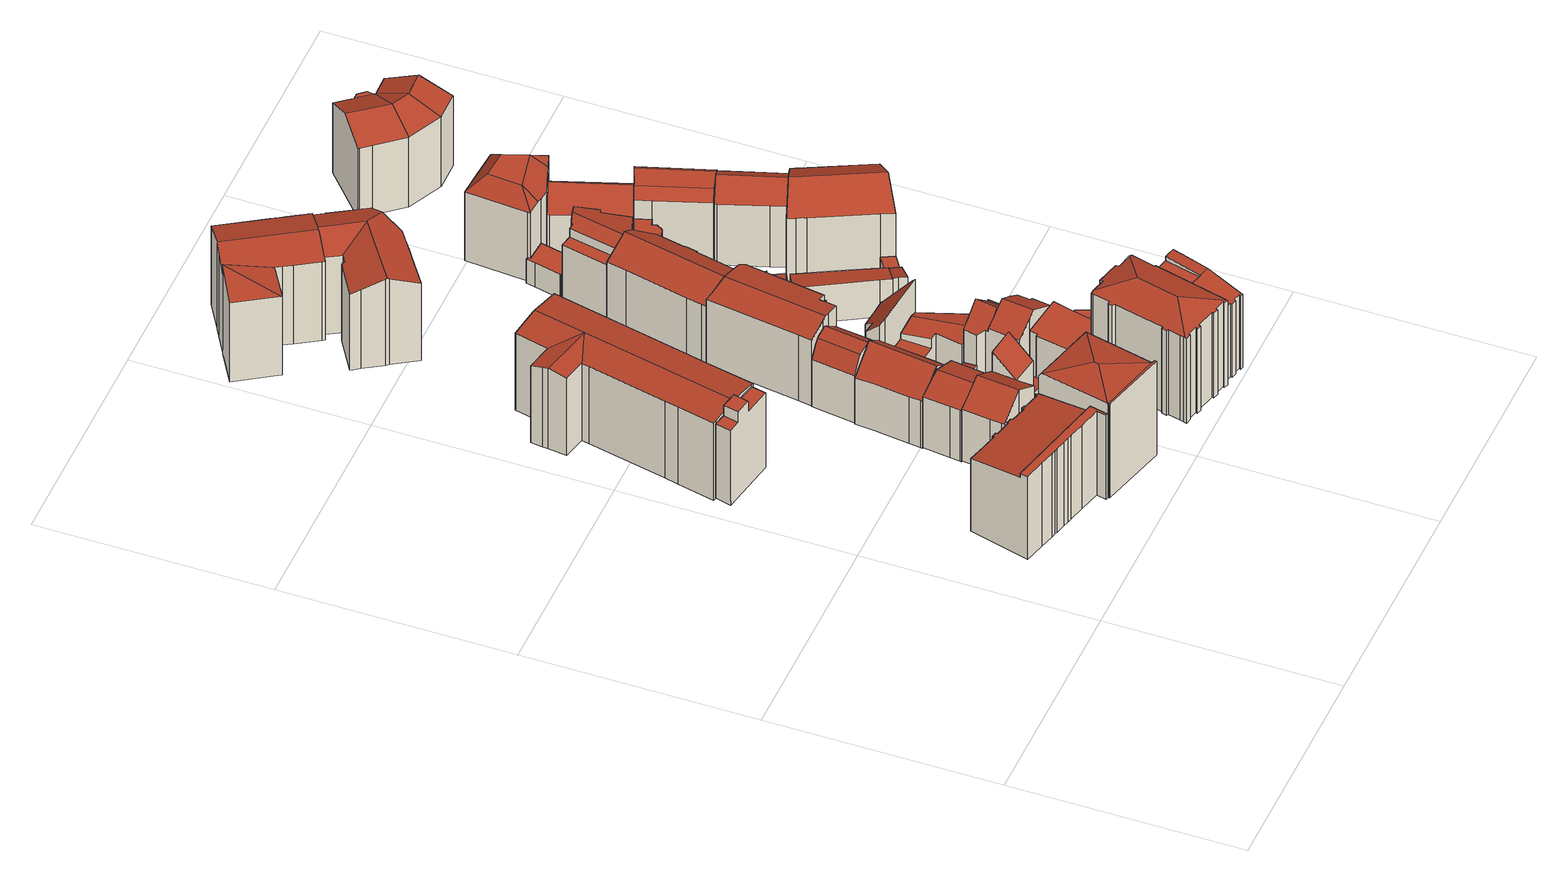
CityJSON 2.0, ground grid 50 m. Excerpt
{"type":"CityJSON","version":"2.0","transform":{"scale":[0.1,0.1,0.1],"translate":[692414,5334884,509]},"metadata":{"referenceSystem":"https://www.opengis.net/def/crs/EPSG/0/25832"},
"CityObjects":{
"building1":{"type":"Building","attributes":{"Gemeindeschluessel":"09162000","HoeheDach":"533.499","HoeheGrund":"511.780","Methode":"2000","NiedrigsteTraufeDesGebaeudes":"530.555","Geometrietyp2DReferenz":"3000","function":"31001_3018","roofType":"1000","measuredHeight":21.72,"storeysAboveGround":4},"geometry":[{"type":"MultiSurface","lod":"2","boundaries":[[[0,1,2,3]],[[4,5,6,7]],[[8,9,10,11]],[[12,13,14,15]],[[16,17,18,19]],[[20,9,8,21,22,23]],[[24,25,26,27]],[[28,29,30,31]],[[20,32,33,34,35,36,0,3,37,38,39,40,41,12,15,4,7,28,31,42,43,44,45,16,19,46,24,27,10,9]],[[47,48,49,2,1,50,51,52,53,54,23,22,55,56]],[[15,14,5,4]],[[31,30,57,42]],[[3,2,49,37]],[[34,52,51,35]],[[41,40,56,55,58,59]],[[43,60,61,44]],[[45,62,17,16]],[[37,49,48,38]],[[46,63,25,24]],[[44,61,62,45]],[[11,10,27,26]],[[20,23,54,32]],[[58,55,22,21]],[[7,6,29,28]],[[36,50,1,0]],[[42,57,60,43]],[[40,39,47,56]],[[33,53,52,34]],[[41,59,13,12]],[[38,48,47,39]],[[11,26,25,63,18,17,62,61,60,57,30,29,6,5,14,13,59,58,21,8]],[[35,51,50,36]],[[33,32,54,53]],[[19,18,63,46]]],"semantics":{"surfaces":[{"type":"WallSurface"},{"type":"GroundSurface"},{"type":"RoofSurface"}],"values":[0,0,0,0,0,0,0,0,1,2,0,0,0,0,0,0,0,0,0,0,0,0,0,0,0,0,0,0,0,0,2,0,0,0]}}]},
"building2":{"type":"Building","attributes":{"Gemeindeschluessel":"09162000","HoeheDach":"533.695","HoeheGrund":"511.710","Methode":"2000","NiedrigsteTraufeDesGebaeudes":"531.000","Geometrietyp2DReferenz":"3000","function":"31001_3018","roofType":"1000","measuredHeight":21.98},"geometry":[{"type":"MultiSurface","lod":"2","boundaries":[[[64,65,66,67,68,69,70,71]],[[72,73,68,67]],[[74,75,66,65]],[[64,71,76,77]],[[77,76,78,79]],[[74,65,64,77,79]],[[80,69,68,73]],[[72,67,66,75]],[[70,69,80,81]],[[78,76,71,70,81]],[[74,79,78,81,80,73,72,75]]],"semantics":{"surfaces":[{"type":"WallSurface"},{"type":"GroundSurface"},{"type":"RoofSurface"}],"values":[0,0,0,0,0,1,2,2,0,2,0]}}]},
"building3":{"type":"Building","attributes":{"Gemeindeschluessel":"09162000","HoeheDach":"537.630","HoeheGrund":"512.033","Methode":"2000","NiedrigsteTraufeDesGebaeudes":"512.270","Geometrietyp2DReferenz":"3000","function":"31001_3018","roofType":"3200","measuredHeight":25.6,"storeysAboveGround":7},"geometry":[{"type":"MultiSurface","lod":"2","boundaries":[[[82,83,84,85]],[[86,87,88,89]],[[90,91,84,83,92,93,94,95,96,97]],[[86,98,99]],[[100,101,88,102,97,96]],[[82,103,104,105,92,83]],[[105,104,106,107]],[[107,93,92,105]],[[108,109,110,111]],[[112,90,97,102]],[[109,113,98,86,89,110]],[[114,115,108,111,101,100,116,117,118,103,82,85]],[[118,117,94,93,107,106]],[[115,113,109,108]],[[101,111,110,89,88]],[[114,85,84,91,119]],[[86,90,112,87]],[[115,114,119,99,98,113]],[[99,119,91,90,86]],[[100,96,95,116]],[[116,95,94,117]],[[87,112,102,88]],[[118,106,104,103]]],"semantics":{"surfaces":[{"type":"WallSurface"},{"type":"RoofSurface"},{"type":"GroundSurface"}],"values":[0,1,1,0,0,0,1,0,0,1,1,2,0,0,0,0,1,0,1,0,0,1,0]}}]},
"building4":{"type":"Building","attributes":{"Gemeindeschluessel":"09162000","HoeheDach":"532.510","HoeheGrund":"511.599","Methode":"1000","NiedrigsteTraufeDesGebaeudes":"531.539","Geometrietyp2DReferenz":"3000","function":"31001_3018","roofType":"3100","measuredHeight":20.91,"storeysAboveGround":6},"geometry":[{"type":"MultiSurface","lod":"2","boundaries":[[[120,121,122,123]],[[124,125,126,127]],[[128,129,125,124]],[[130,123,122,131,132]],[[133,134,135,136]],[[130,132,129,128]],[[137,138,139,126,125,129,132,131]],[[137,140,141,135,134,142]],[[136,135,141,143]],[[144,145,146,147]],[[144,147,148,149,150,151,152,133,136,143,153,120,123,130,128,124,127,154]],[[133,152,155,142,134]],[[155,152,151,156]],[[157,156,151,150,158]],[[127,126,139,154]],[[121,140,137,131,122]],[[144,154,139,138,145]],[[140,153,143,141]],[[157,158,159,160,146,145,138,137]],[[137,142,155,156,157]],[[148,160,159,149]],[[147,146,160,148]],[[121,120,153,140]],[[149,159,158,150]]],"semantics":{"surfaces":[{"type":"WallSurface"},{"type":"RoofSurface"},{"type":"GroundSurface"}],"values":[0,0,0,0,0,0,1,1,0,0,2,0,0,0,0,1,0,0,1,1,0,0,0,0]}}]},
"building5":{"type":"Building","attributes":{"Gemeindeschluessel":"09162000","HoeheDach":"528.740","HoeheGrund":"511.420","Methode":"2000","NiedrigsteTraufeDesGebaeudes":"524.657","Geometrietyp2DReferenz":"3000","function":"31001_9998","roofType":"3100","measuredHeight":17.32,"storeysAboveGround":3},"geometry":[{"type":"MultiSurface","lod":"2","boundaries":[[[161,162,163,164]],[[165,166,167,168,169,170,171,172]],[[173,174,175,176,177,178]],[[179,169,168,180]],[[164,163,173,178]],[[181,166,165,182]],[[182,165,172,183]],[[180,168,167,184]],[[172,171,185,175,174,173,163,162]],[[186,170,169,179]],[[180,184,181,182,183,161,164,178,177,176,187,188,186,179]],[[184,167,166,181]],[[183,172,162,161]],[[185,171,170,186,188,187,176,175]]],"semantics":{"surfaces":[{"type":"WallSurface"},{"type":"RoofSurface"},{"type":"GroundSurface"}],"values":[0,1,0,0,0,0,0,0,1,0,2,0,0,0]}}]},
"building6":{"type":"Building","attributes":{"Gemeindeschluessel":"09162000","HoeheDach":"526.620","HoeheGrund":"511.080","Methode":"2000","NiedrigsteTraufeDesGebaeudes":"524.231","Geometrietyp2DReferenz":"3000","function":"31001_1000","roofType":"3100","measuredHeight":15.54,"storeysAboveGround":3},"geometry":[{"type":"MultiSurface","lod":"2","boundaries":[[[189,190,191,192]],[[193,194,190,189]],[[195,196,197,198]],[[199,200,201,202,203,204,205,206]],[[207,208,209,210]],[[204,211,197,196,191,190,194,205]],[[211,212,213,214,198,197]],[[207,210,201,200,199,206,193,189,192,195,198,214,213]],[[206,205,194,193]],[[201,210,209,202]],[[192,191,196,195]],[[203,202,209,208,212,211,204]],[[213,212,208,207]]],"semantics":{"surfaces":[{"type":"WallSurface"},{"type":"RoofSurface"},{"type":"GroundSurface"}],"values":[0,0,0,0,0,1,0,2,0,0,0,1,0]}}]},
"building7":{"type":"Building","attributes":{"Gemeindeschluessel":"09162000","HoeheDach":"527.580","HoeheGrund":"510.860","Methode":"2000","NiedrigsteTraufeDesGebaeudes":"522.920","Geometrietyp2DReferenz":"3000","function":"31001_9998","roofType":"3100","measuredHeight":16.72,"storeysAboveGround":3},"geometry":[{"type":"MultiSurface","lod":"2","boundaries":[[[215,216,217,218,219,220,221,222]],[[223,216,215,224]],[[225,219,218,226]],[[226,218,217,227]],[[228,229,230,231]],[[232,233,234,235,236,237]],[[238,239,222,221,233,232,237,240,230,229,241]],[[242,220,219,225]],[[221,220,242,243,234,233]],[[244,224,215,222,239,245]],[[245,239,238,246]],[[247,241,229,228]],[[230,240,237,236,248,231]],[[225,226,227,223,224,244,245,246,247,228,231,248,236,235,234,243,242]],[[246,238,241,247]],[[227,217,216,223]]],"semantics":{"surfaces":[{"type":"RoofSurface"},{"type":"WallSurface"},{"type":"GroundSurface"}],"values":[0,1,1,1,1,1,0,1,1,1,1,1,1,2,1,1]}}]},
"building8":{"type":"Building","attributes":{"Gemeindeschluessel":"09162000","HoeheDach":"529.766","HoeheGrund":"509.927","Methode":"2000","NiedrigsteTraufeDesGebaeudes":"515.940","Geometrietyp2DReferenz":"3000","function":"31001_9998","roofType":"2100","measuredHeight":19.84,"storeysAboveGround":1},"geometry":[{"type":"MultiSurface","lod":"2","boundaries":[[[249,250,251,252,253,254,255,256,257]],[[255,258,259,260,261,256]],[[251,262,263,252]],[[251,250,249,257,264,265,266,267,262]],[[268,258,255,254]],[[253,252,263,268,254]],[[256,261,260,265,264,257]],[[259,258,268,263,262,267,266,265,260]]],"semantics":{"surfaces":[{"type":"WallSurface"},{"type":"RoofSurface"},{"type":"GroundSurface"}],"values":[0,1,0,2,0,1,0,0]}}]},
"building9":{"type":"Building","attributes":{"Gemeindeschluessel":"09162000","HoeheDach":"527.400","HoeheGrund":"511.200","Methode":"2000","NiedrigsteTraufeDesGebaeudes":"523.233","Geometrietyp2DReferenz":"3000","function":"31001_1000","roofType":"9999","measuredHeight":16.2,"storeysAboveGround":3},"geometry":[{"type":"MultiSurface","lod":"2","boundaries":[[[269,270,271,272,273,274]],[[275,269,274,276]],[[277,278,279,270,269,275]],[[280,276,274,273]],[[281,282,283,284]],[[285,284,283,286,287,288,279,278]],[[289,290,277,275,276,280]],[[291,286,283,282]],[[281,284,285,292]],[[293,292,285,278,277,290]],[[294,287,286,291]],[[291,282,281,292,293,290,289,280,273,272,271,295,296,294]],[[279,288,296,295,271,270]],[[296,288,287,294]]],"semantics":{"surfaces":[{"type":"WallSurface"},{"type":"RoofSurface"},{"type":"GroundSurface"}],"values":[0,1,1,0,0,1,0,0,0,0,0,2,0,0]}}]},
"building10":{"type":"Building","attributes":{"Gemeindeschluessel":"09162000","HoeheDach":"514.450","HoeheGrund":"510.710","Methode":"1000","NiedrigsteTraufeDesGebaeudes":"513.806","Geometrietyp2DReferenz":"3000","function":"31001_2000","roofType":"2100","measuredHeight":3.74,"storeysAboveGround":1},"geometry":[{"type":"MultiSurface","lod":"2","boundaries":[[[297,298,299,300]],[[297,301,302,303,304,298]],[[300,299,305,306]],[[306,305,307,308]],[[301,297,300,306,308,302]],[[298,304,303,307,305,299]],[[303,302,308,307]]],"semantics":{"surfaces":[{"type":"WallSurface"},{"type":"GroundSurface"},{"type":"RoofSurface"}],"values":[0,0,0,0,1,2,0]}}]},
"building11":{"type":"Building","attributes":{"Gemeindeschluessel":"09162000","HoeheDach":"534.258","HoeheGrund":"511.490","Methode":"2000","NiedrigsteTraufeDesGebaeudes":"531.844","Geometrietyp2DReferenz":"3000","function":"31001_9998","roofType":"3100","measuredHeight":22.77,"storeysAboveGround":5},"geometry":[{"type":"MultiSurface","lod":"2","boundaries":[[[309,310,311,312,313,314]],[[315,316,317,318]],[[319,320,321,322]],[[323,324,321,320]],[[318,317,325,326]],[[327,328,316,315]],[[329,330,331,332]],[[319,322,333,334]],[[326,335,323,320,319,334,336,337,311,310,309,338,339,340,341,342,343,344,345,346,329,332,327,315,318]],[[312,347,348,333,322,321,324,349,350,351,352,353]],[[336,348,347,337]],[[344,352,351,345]],[[354,355,356,353,352,344,343,342,341]],[[357,355,354,358]],[[359,314,313,312,356,355,357]],[[337,347,312,311]],[[334,333,348,336]],[[351,350,330,329,346,345]],[[349,325,317,316,328,331,330,350]],[[353,356,312]],[[339,338,309,314,359,357,358,340]],[[323,335,326,325,349,324]],[[332,331,328,327]],[[340,358,354,341]]],"semantics":{"surfaces":[{"type":"WallSurface"},{"type":"GroundSurface"},{"type":"RoofSurface"}],"values":[0,0,0,0,0,0,0,0,1,2,0,0,0,2,2,0,0,0,2,0,0,0,0,0]}}]},
"building12":{"type":"Building","attributes":{"Gemeindeschluessel":"09162000","HoeheDach":"536.888","HoeheGrund":"512.470","Methode":"1000","NiedrigsteTraufeDesGebaeudes":"534.311","Geometrietyp2DReferenz":"3000","function":"31001_9998","roofType":"3200","measuredHeight":24.42,"storeysAboveGround":6},"geometry":[{"type":"MultiSurface","lod":"2","boundaries":[[[360,361,362,363]],[[364,365,366,367]],[[368,369,370,371]],[[372,373,374,375]],[[376,377,378,379]],[[380,381,382,383]],[[376,379,360,363,384,385,386,387,388,389,390,391,392,393,394,395,396,397,398,399,368,371,400,401,372,375,402,403,404,405,364,367,406,380,383,407,408,409,410]],[[389,411,412,390]],[[413,381,380,406,367,366]],[[379,378,361,360]],[[383,382,414,407]],[[395,415,416,396]],[[388,417,411,389]],[[390,412,418,391]],[[419,362,361,378,377,420,421,422,423]],[[392,424,425,393]],[[405,426,365,364]],[[386,427,428,387]],[[402,429,430,403]],[[394,431,415,395]],[[397,432,433,398]],[[385,434,427,386]],[[410,420,377,376]],[[433,435,369,368,399,398]],[[401,436,373,372]],[[434,385,384,363,362,419]],[[423,422,413,366,365,426,437,430,429,374,373,436,438,370,369,435]],[[421,420,410,409,408,439]],[[391,418,424,392]],[[393,425,431,394]],[[403,430,437,404]],[[371,370,438,400]],[[422,421,439,414,382,381,413]],[[407,414,439,408]],[[426,405,404,437]],[[396,416,432,397]],[[432,416,415,431,425,424,418,412,411,417,428,427,434,419,423,435,433]],[[375,374,429,402]],[[387,428,417,388]],[[400,438,436,401]]],"semantics":{"surfaces":[{"type":"WallSurface"},{"type":"GroundSurface"},{"type":"RoofSurface"}],"values":[0,0,0,0,0,0,1,0,0,0,0,0,0,0,2,0,0,0,0,0,0,0,0,0,0,0,2,0,0,0,0,0,2,0,0,0,2,0,0,0]}}]},
"building13":{"type":"Building","attributes":{"Gemeindeschluessel":"09162000","HoeheDach":"529.665","HoeheGrund":"511.270","Methode":"2000","NiedrigsteTraufeDesGebaeudes":"525.960","Geometrietyp2DReferenz":"3000","function":"31001_1000","roofType":"3100","measuredHeight":18.39,"storeysAboveGround":4},"geometry":[{"type":"MultiSurface","lod":"2","boundaries":[[[440,441,442,443,444,445,446,447,448]],[[449,450,451,452,453,454]],[[455,456,457,458]],[[459,460,456,455]],[[461,462,463,464,465,466,467]],[[463,454,453,452,468,443,442,441,464]],[[469,470,471,472]],[[473,474,471,470,457,456,460]],[[444,443,468,475]],[[476,477,478,474,473,479]],[[441,440,465,464]],[[467,466,480,481]],[[475,468,452,451]],[[482,483,478,477]],[[458,457,470,469]],[[479,473,460,459]],[[478,483,480,466,465,440,448,484,471,474]],[[451,450,449,462,461,467,481,482,477,476,479,459,455,458,469,472,485,447,446,445,444,475]],[[481,480,483,482]],[[449,454,463,462]],[[484,448,447,485,472,471]]],"semantics":{"surfaces":[{"type":"WallSurface"},{"type":"RoofSurface"},{"type":"GroundSurface"}],"values":[0,0,0,0,0,1,0,1,0,0,0,0,0,0,0,0,1,2,0,0,0]}}]},
"building14":{"type":"Building","attributes":{"Gemeindeschluessel":"09162000","HoeheDach":"519.670","HoeheGrund":"510.730","Methode":"2000","NiedrigsteTraufeDesGebaeudes":"516.304","Geometrietyp2DReferenz":"3000","function":"31001_9998","roofType":"3100","measuredHeight":8.94,"storeysAboveGround":3},"geometry":[{"type":"MultiSurface","lod":"2","boundaries":[[[486,487,488,489]],[[490,491,492,493,494,495]],[[496,497,498,499]],[[500,501,502,302,503,308,504,505,506,496,499,507,486,489,508,509,510,511,512,494,493,492]],[[513,514,515,516]],[[503,302,517,518,519,308]],[[507,499,498,520,487,486]],[[520,498,497,513,516,521,522,523,488,487]],[[501,500,492,491,524,525]],[[522,521,510,509,508,523]],[[489,488,523,508]],[[502,501,525,526,517,302]],[[506,505,527,514,513,497,496]],[[526,525,524,491,490,495,528]],[[519,529,527,505,504,308]],[[516,515,528,495,494,512,511,510,521]],[[514,527,529,519,518,517,526,528,515]]],"semantics":{"surfaces":[{"type":"WallSurface"},{"type":"GroundSurface"},{"type":"RoofSurface"}],"values":[0,0,0,1,0,0,0,2,0,0,0,0,0,2,0,0,2]}}]},
"building15":{"type":"Building","attributes":{"Gemeindeschluessel":"09162000","HoeheDach":"523.224","HoeheGrund":"511.302","Methode":"1000","NiedrigsteTraufeDesGebaeudes":"523.224","Geometrietyp2DReferenz":"3000","function":"31001_9998","roofType":"1000","measuredHeight":11.92,"storeysAboveGround":3},"geometry":[{"type":"MultiSurface","lod":"2","boundaries":[[[530,531,532,533]],[[534,535,536,537]],[[538,539,540,530,533,541,542,543,544,534,537,545,546]],[[532,531,547,548,549,550,551,536,535,552,553,554,555]],[[539,548,547,540]],[[546,550,549,538]],[[538,549,548,539]],[[537,536,551,545]],[[540,547,531,530]],[[533,532,555,541]],[[555,554,553,543,542,541]],[[552,535,534,544,543,553]],[[545,551,550,546]]],"semantics":{"surfaces":[{"type":"WallSurface"},{"type":"GroundSurface"},{"type":"RoofSurface"}],"values":[0,0,1,2,0,0,0,0,0,0,0,0,0]}}]},
"building16":{"type":"Building","attributes":{"Gemeindeschluessel":"09162000","HoeheDach":"527.892","HoeheGrund":"511.130","Methode":"1000","NiedrigsteTraufeDesGebaeudes":"522.071","Geometrietyp2DReferenz":"3000","function":"31001_1000","roofType":"2100","measuredHeight":16.76,"storeysAboveGround":3},"geometry":[{"type":"MultiSurface","lod":"2","boundaries":[[[556,557,558,559,560,561,562,563,564,565]],[[566,556,565,567]],[[568,563,562,569]],[[570,564,563,568]],[[571,557,556,566]],[[572,573,574,560,559,558]],[[572,558,557,571]],[[567,565,564,570]],[[561,560,574,575,569,562]],[[571,566,567,570,568,569,575,574,573,572]]],"semantics":{"surfaces":[{"type":"RoofSurface"},{"type":"WallSurface"},{"type":"GroundSurface"}],"values":[0,1,1,1,1,1,1,1,1,2]}}]},
"building17":{"type":"Building","attributes":{"Gemeindeschluessel":"09162000","HoeheDach":"534.010","HoeheGrund":"511.620","Methode":"2000","NiedrigsteTraufeDesGebaeudes":"531.166","Geometrietyp2DReferenz":"3000","function":"31001_9998","roofType":"3100","measuredHeight":22.39,"storeysAboveGround":4},"geometry":[{"type":"MultiSurface","lod":"2","boundaries":[[[576,577,578,579,580,581]],[[582,583,584,585,586,587]],[[588,589,590,591,592,593]],[[594,595,596,597]],[[598,599,600,601]],[[602,594,597,603,604,605,577,576,581,606,607,608,609,610,587,586,585,611,612,613,614,593,592,591,615,598,601,616]],[[614,617,588,593]],[[618,619,620,621,600,599,622,590,589]],[[604,623,624,605]],[[622,599,598,615,591,590]],[[612,611,585,584,625,626,627,613]],[[578,624,623,628,596,595,620,619,629,579]],[[604,603,597,596,628,623]],[[607,606,630,631,632,608]],[[601,600,621,616]],[[626,625,619,618,589,588,617,627]],[[608,632,633,609]],[[605,624,578,577]],[[634,582,587,610,609,633]],[[631,630,580,579,629,619,625,584,583,582,634,633,632]],[[594,602,616,621,620,595]],[[613,627,617,614]],[[581,580,630,606]]],"semantics":{"surfaces":[{"type":"WallSurface"},{"type":"GroundSurface"},{"type":"RoofSurface"}],"values":[0,0,0,0,0,1,0,2,0,0,0,2,0,0,0,2,0,0,0,2,0,0,0]}}]},
"building18":{"type":"Building","attributes":{"Gemeindeschluessel":"09162000","HoeheDach":"527.322","HoeheGrund":"511.060","Methode":"2000","NiedrigsteTraufeDesGebaeudes":"522.190","Geometrietyp2DReferenz":"3000","function":"31001_2000","roofType":"3100","measuredHeight":16.26},"geometry":[{"type":"MultiSurface","lod":"2","boundaries":[[[635,636,637,638,639,640,641,642]],[[643,644,645,646]],[[551,647,648,649,650,651,652,637,636]],[[653,647,551,654]],[[655,648,647,653]],[[656,654,551,636,635,657]],[[644,658,640,659,660,661,645]],[[662,649,648,655]],[[663,664,665,666,667,651,650]],[[637,652,651,667,668,669,638]],[[667,666,670,668]],[[654,656,657,671,672,643,646,673,674,675,676,665,664,663,662,655,653]],[[657,635,642,671]],[[639,638,659,640]],[[658,641,640]],[[642,641,658,644,643,672,671]],[[638,669,668,670,677,660,659]],[[670,666,665,676,675,677]],[[646,645,661,673]],[[663,650,649,662]],[[660,677,675,674,673,661]]],"semantics":{"surfaces":[{"type":"RoofSurface"},{"type":"WallSurface"},{"type":"GroundSurface"}],"values":[0,1,0,1,1,1,0,1,1,1,0,2,1,1,1,1,0,1,1,1,1]}}]},
"building19":{"type":"Building","attributes":{"Gemeindeschluessel":"09162000","HoeheDach":"534.406","HoeheGrund":"512.376","Methode":"2000","NiedrigsteTraufeDesGebaeudes":"531.389","Geometrietyp2DReferenz":"3000","function":"31001_9998","roofType":"2100","measuredHeight":22.03},"geometry":[{"type":"MultiSurface","lod":"2","boundaries":[[[678,679,680,681]],[[682,683,684,685,686,687,688,689,690,691,692,693,694,695,678,681]],[[690,696,697,691]],[[686,698,699,687]],[[700,701,702,703,704,705]],[[685,706,698,686]],[[695,694,702,701,707,708]],[[692,704,703,693]],[[696,709,710,699,698,706,711,712,713,714,715,716,697]],[[688,710,709,689]],[[684,711,706,685]],[[687,699,710,688]],[[682,713,712,683]],[[693,703,702,694]],[[705,716,715,700]],[[716,705,704,692,691,697]],[[714,680,679,708,707,715]],[[695,708,679,678]],[[696,690,689,709]],[[683,712,711,684]],[[682,681,680,714,713]],[[700,715,707,701]]],"semantics":{"surfaces":[{"type":"WallSurface"},{"type":"GroundSurface"},{"type":"RoofSurface"}],"values":[0,1,0,0,2,0,0,0,2,0,0,0,0,0,0,0,2,0,0,0,0,0]}}]},
"building20":{"type":"Building","attributes":{"Gemeindeschluessel":"09162000","HoeheDach":"529.670","HoeheGrund":"511.270","Methode":"2000","NiedrigsteTraufeDesGebaeudes":"526.368","Geometrietyp2DReferenz":"3000","function":"31001_1000","roofType":"3100","measuredHeight":18.4,"storeysAboveGround":5},"geometry":[{"type":"MultiSurface","lod":"2","boundaries":[[[717,718,719,720]],[[485,447,721,722,471,472]],[[723,471,724,719,718,725,726,727,728]],[[729,730,731,732]],[[732,731,733,734]],[[735,729,732,734,736,447,485,472,469,458,737,738,739,717,720,740,741,742,743]],[[736,744,721,447]],[[735,745,730,729]],[[724,746,741,740,720,719]],[[743,747,745,735]],[[722,721,744,733,731,730,745,747,748,746,724,471]],[[458,728,727,737]],[[737,727,726,738]],[[738,726,725,739]],[[469,723,728,458]],[[734,733,744,736]],[[739,725,718,717]],[[472,471,723,469]],[[742,748,747,743]],[[741,746,748,742]]],"semantics":{"surfaces":[{"type":"WallSurface"},{"type":"RoofSurface"},{"type":"GroundSurface"}],"values":[0,0,1,0,0,2,0,0,0,0,1,0,0,0,0,0,0,0,0,0]}}]},
"building21":{"type":"Building","attributes":{"Gemeindeschluessel":"09162000","HoeheDach":"515.915","HoeheGrund":"512.283","Methode":"1000","NiedrigsteTraufeDesGebaeudes":"515.915","Geometrietyp2DReferenz":"3000","function":"31001_2000","roofType":"1000","measuredHeight":3.63},"geometry":[{"type":"MultiSurface","lod":"2","boundaries":[[[749,750,751,752]],[[753,754,755,756]],[[756,755,757,758]],[[752,751,759,760]],[[758,757,761,762]],[[760,759,754,753]],[[762,763,749,752,760,753,756,758]],[[763,764,750,749]],[[757,755,754,759,751,750,764,761]],[[762,761,764,763]]],"semantics":{"surfaces":[{"type":"WallSurface"},{"type":"GroundSurface"},{"type":"RoofSurface"}],"values":[0,0,0,0,0,0,1,0,2,0]}}]},
"building22":{"type":"Building","attributes":{"Gemeindeschluessel":"09162000","HoeheDach":"521.130","HoeheGrund":"511.490","Methode":"2000","NiedrigsteTraufeDesGebaeudes":"520.208","Geometrietyp2DReferenz":"3000","function":"31001_2000","roofType":"2100","measuredHeight":9.64},"geometry":[{"type":"MultiSurface","lod":"2","boundaries":[[[765,766,767,768,769,770]],[[771,772,773,774,768,767]],[[775,776,772,771,767,766,765]],[[773,772,776,777]],[[778,775,765,770]],[[777,776,775,778]],[[777,778,770,769,768,774,773]]],"semantics":{"surfaces":[{"type":"WallSurface"},{"type":"RoofSurface"},{"type":"GroundSurface"}],"values":[0,0,1,0,0,0,2]}}]},
"building23":{"type":"Building","attributes":{"Gemeindeschluessel":"09162000","HoeheDach":"514.247","HoeheGrund":"511.300","Methode":"2000","NiedrigsteTraufeDesGebaeudes":"513.754","Geometrietyp2DReferenz":"3000","function":"31001_2000","roofType":"1000","measuredHeight":2.95},"geometry":[{"type":"MultiSurface","lod":"2","boundaries":[[[779,780,475,444,781,782,783,784,785]],[[786,787,785,784,783,788]],[[785,787,789,779]],[[780,790,791,475]],[[779,789,790,780]],[[792,793,794,782,781,444]],[[791,790,789,787,786,788,794,793,792]],[[475,791,792,444]],[[782,794,788,783]]],"semantics":{"surfaces":[{"type":"GroundSurface"},{"type":"WallSurface"},{"type":"RoofSurface"}],"values":[0,1,1,1,1,1,2,1,1]}}]},
"building24":{"type":"Building","attributes":{"Gemeindeschluessel":"09162000","HoeheDach":"528.819","HoeheGrund":"511.568","Methode":"2000","NiedrigsteTraufeDesGebaeudes":"525.620","Geometrietyp2DReferenz":"3000","function":"31001_9998","roofType":"3100","measuredHeight":17.25,"storeysAboveGround":3},"geometry":[{"type":"MultiSurface","lod":"2","boundaries":[[[795,796,797,798,799,800]],[[801,802,803,804]],[[802,796,795,805,806,807,808,809,810,811,803]],[[812,810,809,813]],[[807,814,815,808]],[[799,798,816,817]],[[809,808,815,818,813]],[[797,819,818,815,814,820,816,798]],[[795,800,821,805]],[[806,820,814,807]],[[799,817,821,800]],[[811,822,804,803]],[[796,802,801,819,797]],[[810,812,822,811]],[[806,805,821,817,816,820]],[[812,813,818,819,801,804,822]]],"semantics":{"surfaces":[{"type":"WallSurface"},{"type":"GroundSurface"},{"type":"RoofSurface"}],"values":[0,0,1,0,0,0,0,2,0,0,2,0,0,0,0,2]}}]},
"building25":{"type":"Building","attributes":{"Gemeindeschluessel":"09162000","HoeheDach":"517.810","HoeheGrund":"511.590","Methode":"2000","NiedrigsteTraufeDesGebaeudes":"517.810","Geometrietyp2DReferenz":"3000","function":"31001_2000","roofType":"1000","measuredHeight":6.22,"storeysAboveGround":2},"geometry":[{"type":"MultiSurface","lod":"2","boundaries":[[[808,823,824,807]],[[825,826,827,828]],[[806,829,830,805]],[[805,831,832,825,828,833,834,835,836,808,807,806]],[[834,837,838,835]],[[805,830,839,831]],[[833,840,837,834]],[[831,839,841,832]],[[828,827,840,833]],[[832,841,826,825]],[[836,842,823,808]],[[835,838,842,836]],[[829,824,823,842,838,837,840,827,826,841,839,830]],[[807,824,829,806]]],"semantics":{"surfaces":[{"type":"WallSurface"},{"type":"GroundSurface"},{"type":"RoofSurface"}],"values":[0,0,0,1,0,0,0,0,0,0,0,0,2,0]}}]},
"building26":{"type":"Building","attributes":{"Gemeindeschluessel":"09162000","HoeheDach":"521.221","HoeheGrund":"511.790","Methode":"2000","NiedrigsteTraufeDesGebaeudes":"517.200","Geometrietyp2DReferenz":"3000","function":"31001_2000","roofType":"1000","measuredHeight":9.43},"geometry":[{"type":"MultiSurface","lod":"2","boundaries":[[[843,844,845,846,847,848,849]],[[850,851,843,849]],[[847,846,852,853]],[[854,852,846,845]],[[855,856,851,850]],[[845,844,857,854]],[[858,859,853,852,854,857,860]],[[856,860,857,844,843,851]],[[859,858,855,850,849,848,847,853]],[[858,860,856,855]]],"semantics":{"surfaces":[{"type":"WallSurface"},{"type":"RoofSurface"},{"type":"GroundSurface"}],"values":[0,0,0,1,0,0,0,1,2,0]}}]},
"building27":{"type":"Building","attributes":{"Gemeindeschluessel":"09162000","HoeheDach":"522.589","HoeheGrund":"511.230","Methode":"1000","NiedrigsteTraufeDesGebaeudes":"522.589","Geometrietyp2DReferenz":"3000","function":"31001_2000","roofType":"1000","measuredHeight":11.36},"geometry":[{"type":"MultiSurface","lod":"2","boundaries":[[[861,862,863,864]],[[865,866,867,868]],[[864,863,869,870]],[[870,869,871,872]],[[868,867,873,874]],[[861,864,870,872,865,868,874,875,876,877,878]],[[861,878,879,862]],[[873,880,881,882,877,876,875,874]],[[877,882,879,878]],[[867,866,871,869,863,862,879,882,881,880,873]],[[872,871,866,865]]],"semantics":{"surfaces":[{"type":"WallSurface"},{"type":"GroundSurface"},{"type":"RoofSurface"}],"values":[0,0,0,0,0,1,0,0,0,2,0]}}]},
"building28":{"type":"Building","attributes":{"Gemeindeschluessel":"09162000","HoeheDach":"532.480","HoeheGrund":"511.616","Methode":"2000","NiedrigsteTraufeDesGebaeudes":"528.629","Geometrietyp2DReferenz":"3000","function":"31001_1000","roofType":"1000","measuredHeight":20.86,"storeysAboveGround":7},"geometry":[{"type":"MultiSurface","lod":"2","boundaries":[[[883,884,836,835,834,885,886,887,888]],[[889,890,887,886]],[[884,891,892,836]],[[893,889,886,885]],[[835,894,895,834]],[[895,893,885,834]],[[896,897,898]],[[899,900,888]],[[890,901,898,897,900,899]],[[836,892,902,903,894,835]],[[883,904,891,884]],[[890,899,888,887]],[[902,905,903]],[[904,896,898,905,902,892,891]],[[904,883,888,900,897,896]],[[895,894,903,905,906,893]],[[889,893,906,901,890]],[[898,901,906,905]]],"semantics":{"surfaces":[{"type":"GroundSurface"},{"type":"WallSurface"},{"type":"RoofSurface"}],"values":[0,1,1,1,1,1,2,1,2,1,1,1,2,2,1,2,2,2]}}]},
"building29":{"type":"Building","attributes":{"Gemeindeschluessel":"09162000","HoeheDach":"532.555","HoeheGrund":"511.780","Methode":"1000","NiedrigsteTraufeDesGebaeudes":"528.285","Geometrietyp2DReferenz":"3000","function":"31001_9998","roofType":"3100","measuredHeight":20.77,"storeysAboveGround":4},"geometry":[{"type":"MultiSurface","lod":"2","boundaries":[[[907,908,853,847,909,910,911,912,913,914,915,916,917,918,919,920]],[[908,921,922,853]],[[847,923,924,909]],[[908,907,920,925,926,921]],[[927,928,929,914,913]],[[853,922,923,847]],[[930,926,925,931,932,933,934,935,929,928]],[[914,929,935,915]],[[935,934,933,917,916,915]],[[917,933,932,918]],[[936,937,924,923,922,921,926,930,928,927,938]],[[918,932,931,919]],[[911,936,938,912]],[[912,938,927,913]],[[910,909,924,937,936,911]],[[919,931,925,920]]],"semantics":{"surfaces":[{"type":"GroundSurface"},{"type":"WallSurface"},{"type":"RoofSurface"}],"values":[0,1,1,1,1,1,2,1,1,1,2,1,1,1,1,1]}}]},
"building30":{"type":"Building","attributes":{"Gemeindeschluessel":"09162000","HoeheDach":"527.030","HoeheGrund":"511.604","Methode":"2000","NiedrigsteTraufeDesGebaeudes":"522.903","Geometrietyp2DReferenz":"3000","function":"31001_9998","roofType":"3100","measuredHeight":15.43,"storeysAboveGround":3},"geometry":[{"type":"MultiSurface","lod":"2","boundaries":[[[939,940,941,942]],[[943,944,945,946,884,883,888,939,942]],[[942,941,947,943]],[[948,947,941,940,949,950]],[[943,947,948,951,944]],[[944,951,952,945]],[[884,953,950,883]],[[946,954,953,884]],[[888,949,940,939]],[[945,952,954,946]],[[954,952,951,948,950,953]],[[883,950,949,888]]],"semantics":{"surfaces":[{"type":"WallSurface"},{"type":"GroundSurface"},{"type":"RoofSurface"}],"values":[0,1,0,2,0,0,0,0,0,0,2,0]}}]},
"building31":{"type":"Building","attributes":{"Gemeindeschluessel":"09162000","HoeheDach":"529.190","HoeheGrund":"511.270","Methode":"2000","NiedrigsteTraufeDesGebaeudes":"527.405","Geometrietyp2DReferenz":"3000","function":"31001_1000","roofType":"9999","measuredHeight":17.92,"storeysAboveGround":4},"geometry":[{"type":"MultiSurface","lod":"2","boundaries":[[[955,956,957,958,959,960]],[[961,962,963,964,965,966,967,968,969,970,959,958,957]],[[964,963,962,971,972,973]],[[974,975,976,960,959,970,969,968]],[[962,961,957,956,977,971]],[[964,973,978,965]],[[979,980,974,968,967,966]],[[978,973,972,980,979]],[[965,978,979,966]],[[972,971,977,975,974,980]],[[977,956,955,960,976,975]]],"semantics":{"surfaces":[{"type":"WallSurface"},{"type":"GroundSurface"},{"type":"RoofSurface"}],"values":[0,1,0,0,0,0,0,2,0,2,2]}}]},
"building32":{"type":"Building","attributes":{"Gemeindeschluessel":"09162000","HoeheDach":"530.464","HoeheGrund":"511.370","Methode":"1000","NiedrigsteTraufeDesGebaeudes":"527.219","Geometrietyp2DReferenz":"3000","function":"31001_1000","roofType":"3100","measuredHeight":19.09,"storeysAboveGround":4},"geometry":[{"type":"MultiSurface","lod":"2","boundaries":[[[981,982,983,984]],[[983,985,986,987,988,984]],[[989,990,991,992]],[[992,991,982,981]],[[993,994,995,996,989,992,981,984,988,987,997,998,999]],[[997,1000,1001,998]],[[995,994,993,1002,1003,1004]],[[989,996,995,1004,1005,990]],[[999,1006,1002,993]],[[987,986,1000,997]],[[1003,1002,1006,1001,1000,986,985]],[[998,1001,1006,999]],[[982,991,990,1005,1004,1003,985,983]]],"semantics":{"surfaces":[{"type":"WallSurface"},{"type":"GroundSurface"},{"type":"RoofSurface"}],"values":[0,0,0,0,1,0,0,0,0,0,2,0,2]}}]},
"building33":{"type":"Building","attributes":{"Gemeindeschluessel":"09162000","HoeheDach":"532.630","HoeheGrund":"511.471","Methode":"2000","NiedrigsteTraufeDesGebaeudes":"529.500","Geometrietyp2DReferenz":"3000","function":"31001_9998","roofType":"3100","measuredHeight":21.16,"storeysAboveGround":5},"geometry":[{"type":"MultiSurface","lod":"2","boundaries":[[[1007,1008,1009,1010]],[[1011,1012,1013,1014,1015,1016]],[[1017,1018,1019,1020]],[[1021,1022,1008,1007]],[[1023,1024,1025,1026]],[[1021,1007,1010,1023,1026,1012,1011,1027,1017,1020,1028,1029,1030,1031]],[[1032,1025,1024,1033]],[[1034,1015,1014,1035]],[[1030,1036,1037,1031]],[[1020,1019,1038,1028]],[[1027,1039,1018,1017]],[[1040,1016,1015,1034]],[[1012,1026,1025,1032,1013]],[[1036,1041,1038,1035,1042,1037]],[[1021,1031,1037,1042,1022]],[[1023,1010,1009,1033,1024]],[[1018,1039,1040,1034,1019]],[[1035,1014,1013,1032,1033,1009,1008,1022,1042]],[[1019,1034,1035,1038]],[[1027,1011,1016,1040,1039]],[[1028,1038,1041,1029]],[[1029,1041,1036,1030]]],"semantics":{"surfaces":[{"type":"WallSurface"},{"type":"GroundSurface"},{"type":"RoofSurface"}],"values":[0,0,0,0,0,1,2,2,0,0,0,2,0,2,0,0,2,2,2,0,0,0]}}]}
},
"vertices":[
[205,157,28],[205,157,244],[184,162,244],[184,162,28],[200,302,28],[200,302,216],[211,299,216],[211,299,28],[345,264,216],[345,264,28],[342,269,28],[342,269,216],[168,306,28],[168,306,216],[199,298,216],[199,298,28],[295,275,28],[295,275,216],[295,279,216],[295,279,28],[310,108,28],[319,148,231],[319,148,245],[310,108,245],[301,274,28],[301,274,216],[337,265,216],[337,265,28],[211,295,28],[211,295,216],[246,287,216],[246,287,28],[305,109,28],[309,131,28],[262,143,28],[229,151,28],[217,154,28],[179,164,28],[168,166,28],[136,175,28],[92,186,28],[126,317,28],[246,290,28],[259,287,28],[258,283,28],[291,274,28],[302,277,28],[136,175,243],[168,166,243],[179,164,243],[217,154,244],[229,151,244],[262,143,244],[309,131,245],[305,109,245],[96,203,242],[92,186,242],[246,290,216],[96,203,231],[126,317,216],[259,287,216],[258,283,216],[291,274,216],[302,277,216],
[157,779,27],[34,805,27],[34,805,220],[61,799,220],[61,799,247],[96,792,247],[96,792,220],[157,779,220],[53,766,220],[53,766,247],[26,771,27],[26,771,220],[152,755,220],[152,755,27],[150,748,220],[150,748,27],[88,759,247],[88,759,220],
[443,237,30],[443,237,265],[486,226,264],[486,226,30],[448,72,273],[394,160,286],[310,108,273],[309,108,273],[482,221,273],[485,223,270],[443,239,261],[385,254,261],[385,253,263],[346,262,264],[345,264,262],[344,257,273],[456,70,273],[456,70,263],[345,264,30],[310,108,30],[343,256,273],[445,252,30],[445,252,33],[443,239,33],[388,266,33],[385,254,33],[310,103,30],[310,103,273],[309,105,273],[309,105,30],[396,170,286],[455,65,273],[460,83,30],[455,65,30],[346,262,30],[385,253,30],[388,266,30],[460,83,262],
[126,1253,26],[126,1253,226],[187,1240,234],[187,1240,26],[180,870,26],[180,870,225],[161,778,225],[161,778,26],[222,1060,26],[222,1060,225],[258,1225,26],[191,1239,235],[258,1225,225],[47,1155,26],[47,1155,234],[48,1166,232],[48,1166,26],[167,1127,235],[94,792,235],[157,779,226],[109,1180,225],[51,1192,225],[47,1153,235],[51,1192,26],[34,805,26],[34,805,226],[28,806,225],[28,806,26],[46,888,26],[52,916,26],[90,1088,26],[92,1103,26],[42,1114,26],[109,1180,26],[157,779,26],[42,1114,226],[92,1103,226],[92,1103,225],[90,1088,225],[52,916,225],[46,888,225],
[299,316,24],[299,316,157],[300,322,157],[300,322,24],[421,303,157],[422,309,157],[424,336,157],[425,341,157],[429,393,158],[424,394,162],[370,400,197],[360,310,197],[302,348,157],[309,407,157],[309,408,157],[309,408,24],[309,407,24],[302,348,24],[429,393,24],[425,341,24],[422,309,24],[421,303,24],[360,310,24],[424,336,24],[329,405,171],[424,394,24],[329,405,24],[370,400,24],
[312,434,21],[312,434,153],[319,492,152],[319,492,21],[310,413,21],[310,413,153],[368,487,21],[368,487,173],[375,486,176],[375,486,21],[366,401,21],[415,395,21],[424,394,21],[424,394,152],[415,395,156],[366,401,176],[309,408,153],[309,408,21],[427,424,21],[427,424,153],[424,398,153],[424,398,21],[377,486,176],[434,479,153],[434,479,21],[377,486,21],
[434,479,140],[435,484,140],[417,486,154],[420,510,154],[433,614,154],[435,629,154],[395,633,186],[376,486,186],[435,484,19],[434,479,19],[433,614,19],[420,510,19],[417,486,19],[319,497,19],[319,497,141],[322,521,140],[322,521,19],[336,638,140],[387,633,180],[387,633,19],[336,638,19],[335,638,19],[335,638,139],[368,487,180],[375,486,185],[331,597,140],[319,492,141],[435,629,19],[395,633,19],[376,486,19],[375,486,19],[368,487,19],[319,492,19],[331,597,19],
[488,332,9],[508,329,9],[533,326,9],[533,326,69],[508,329,69],[488,332,69],[488,332,155],[425,341,156],[425,341,9],[494,385,208],[430,393,208],[429,393,208],[427,373,188],[539,380,9],[539,380,69],[427,373,9],[429,393,9],[430,393,9],[494,385,9],[494,385,69],
[372,730,179],[397,728,183],[397,728,22],[372,730,22],[348,732,22],[348,732,143],[359,636,179],[335,638,143],[387,633,183],[392,633,184],[405,727,184],[335,638,22],[440,628,22],[445,659,22],[445,659,142],[440,628,143],[435,629,147],[452,718,143],[453,723,143],[418,726,173],[359,636,22],[387,633,22],[452,718,22],[435,629,22],[392,633,22],[453,723,22],[405,727,22],[418,726,22],
[539,468,17],[539,468,54],[474,475,54],[474,475,17],[544,495,17],[544,497,17],[544,497,48],[544,495,49],[477,506,48],[477,506,17],[539,498,48],[539,498,17],
[55,1704,25],[118,1743,25],[125,1748,25],[125,1748,229],[118,1743,229],[55,1704,228],[267,1780,25],[267,1780,229],[294,1737,229],[294,1737,25],[177,1664,25],[189,1672,25],[189,1672,233],[177,1664,229],[231,1698,25],[231,1698,247],[240,1703,247],[240,1703,25],[260,1791,25],[260,1791,229],[190,1904,25],[190,1904,229],[250,1807,229],[250,1807,25],[173,1669,229],[173,1669,25],[235,1701,25],[144,1717,25],[134,1734,25],[54,1705,25],[54,1706,25],[0,1790,25],[70,1832,25],[71,1833,25],[72,1833,25],[113,1858,25],[128,1867,25],[131,1868,25],[134,1734,229],[144,1717,229],[235,1701,249],[131,1868,249],[128,1867,248],[113,1858,243],[72,1833,229],[70,1832,252],[71,1833,253],[72,1833,253],[54,1706,229],[0,1790,229],[54,1705,229],
[706,95,35],[706,95,253],[685,14,254],[685,14,35],[605,256,35],[605,256,255],[606,259,255],[606,259,35],[556,51,35],[556,51,255],[558,58,255],[558,58,35],[564,98,35],[564,98,254],[567,97,255],[567,97,35],[722,177,35],[722,177,255],[725,174,254],[725,174,35],[645,250,35],[645,250,257],[647,258,254],[647,258,35],[684,11,35],[684,10,35],[675,13,35],[676,16,35],[653,21,35],[652,18,35],[640,21,35],[641,25,35],[599,35,35],[598,31,35],[587,34,35],[589,38,35],[568,43,35],[567,40,35],[554,43,35],[555,47,35],[565,85,35],[561,86,35],[594,205,35],[590,210,35],[592,219,35],[597,219,35],[612,258,35],[698,246,35],[696,237,35],[730,229,35],[735,227,35],[652,18,254],[640,21,254],[612,258,257],[698,246,253],[589,38,255],[568,43,255],[653,21,255],[641,25,255],[684,11,254],[735,227,255],[730,229,257],[656,184,279],[634,94,279],[599,35,255],[598,31,253],[597,219,255],[675,13,254],[676,16,255],[594,205,255],[590,210,253],[587,34,253],[567,40,254],[554,43,254],[684,10,253],[555,47,255],[561,86,254],[592,219,253],[565,85,255],[696,237,257],
[502,928,192],[502,928,170],[513,908,170],[518,900,170],[518,900,23],[513,908,23],[502,928,23],[496,939,23],[496,939,194],[492,785,23],[508,872,23],[512,893,23],[512,893,170],[508,872,170],[492,785,170],[353,762,23],[353,762,193],[382,962,193],[382,962,23],[348,732,23],[348,732,193],[477,757,23],[487,757,23],[487,757,170],[477,757,170],[477,757,192],[457,759,197],[457,759,23],[522,893,170],[399,957,23],[399,957,197],[440,948,207],[440,948,23],[397,728,204],[408,727,207],[522,893,23],[408,727,23],[418,726,23],[418,726,204],[397,728,23],[456,753,197],[456,753,23],[453,723,23],[453,723,196],[454,946,204],[454,946,23],
[433,614,17],[433,614,81],[435,629,84],[435,629,17],[627,511,98],[629,506,98],[629,506,17],[627,511,17],[585,613,17],[585,613,104],[451,566,17],[451,566,73],[457,612,81],[457,612,17],[629,499,17],[627,487,17],[585,492,17],[540,498,17],[539,500,17],[547,556,17],[533,558,17],[456,612,17],[440,628,17],[458,626,17],[459,626,17],[525,619,17],[570,615,17],[533,558,73],[533,558,98],[525,619,98],[525,619,84],[544,497,99],[540,498,98],[539,498,98],[456,612,81],[459,626,84],[458,626,84],[440,628,84],[629,499,98],[627,487,99],[585,492,107],[547,556,101],[570,615,107],[539,500,98],
[606,259,23],[606,259,142],[605,256,142],[605,256,23],[575,357,23],[575,357,142],[578,375,142],[578,375,23],[663,326,23],[647,258,23],[645,250,23],[552,270,23],[563,322,23],[570,358,23],[571,358,23],[660,365,23],[672,363,23],[645,250,142],[647,258,142],[663,326,142],[672,363,142],[660,365,142],[571,358,142],[570,358,142],[563,322,142],[552,270,142],
[459,626,189],[585,613,189],[588,619,182],[561,671,132],[561,673,131],[532,674,132],[487,677,134],[474,656,156],[445,659,157],[440,628,189],[459,626,21],[440,628,21],[474,656,21],[487,677,21],[445,659,21],[585,613,21],[588,619,21],[561,671,21],[561,673,21],[532,674,21],
[154,1527,26],[156,1524,26],[156,1524,249],[154,1527,250],[152,1530,249],[152,1530,26],[193,1630,226],[204,1637,226],[208,1640,226],[208,1640,26],[204,1637,26],[193,1630,26],[240,1703,250],[241,1704,250],[294,1737,225],[294,1737,26],[241,1704,26],[240,1703,26],[314,1560,26],[314,1560,225],[294,1546,225],[294,1546,26],[308,1715,26],[308,1715,225],[340,1663,225],[340,1663,26],[340,1612,26],[271,1529,26],[249,1514,26],[190,1472,26],[126,1571,26],[117,1584,26],[114,1589,26],[186,1634,26],[188,1633,26],[208,1641,26],[205,1645,26],[189,1672,26],[231,1698,26],[307,1716,26],[354,1640,26],[231,1698,246],[255,1680,250],[291,1623,250],[340,1612,236],[354,1640,225],[307,1716,225],[249,1514,225],[190,1472,225],[208,1641,226],[205,1645,226],[189,1672,226],[271,1529,225],[237,1585,250],[126,1571,230],[117,1584,224],[114,1589,222],[186,1634,223],[188,1633,224],
[578,375,173],[594,373,183],[603,441,183],[586,443,173],[584,444,171],[570,445,163],[548,448,149],[539,380,149],[548,454,21],[548,454,142],[539,468,132],[539,468,21],[665,404,142],[655,405,148],[658,432,148],[635,436,163],[635,437,163],[631,438,165],[665,404,21],[660,365,21],[655,405,21],[594,373,21],[578,375,21],[548,448,142],[584,444,175],[590,491,175],[544,497,133],[658,432,21],[635,436,21],[635,437,21],[641,485,21],[641,485,132],[635,437,132],[631,438,132],[603,441,158],[637,486,132],[539,380,21],[548,448,21],[544,497,21],[590,491,21],[627,487,21],[637,486,21],[627,487,141],
[780,160,34],[780,160,254],[775,140,253],[775,140,34],[741,2,34],[735,3,34],[736,7,34],[721,11,34],[719,7,34],[707,10,34],[707,14,34],[692,18,34],[690,13,34],[685,14,34],[706,95,34],[725,174,34],[747,168,34],[765,164,34],[690,13,224],[685,14,224],[719,7,224],[707,10,224],[737,86,243],[756,166,243],[747,168,243],[725,174,243],[706,95,243],[706,94,243],[721,11,225],[756,166,254],[765,164,254],[692,18,225],[707,14,225],[736,7,225],[735,3,224],[741,2,224],[760,81,248],[737,86,248],[706,94,248],
[429,1185,23],[429,1185,174],[485,1173,205],[485,1173,23],[496,939,176],[454,946,199],[399,957,184],[488,1173,207],[420,1142,174],[391,1006,174],[384,972,174],[382,962,174],[526,1061,23],[526,1061,174],[520,1035,174],[520,1035,23],[516,1036,176],[516,1036,23],[522,1063,23],[504,979,23],[384,972,23],[391,1006,23],[420,1142,23],[488,1173,23],[514,1167,23],[514,1164,23],[535,1123,23],[504,979,176],[522,1063,176],[514,1167,192],[535,1123,176],[514,1164,192],
[681,362,33],[681,362,69],[681,361,69],[681,361,33],[753,312,33],[753,312,69],[751,306,69],[751,306,33],[699,318,69],[699,318,33],[739,346,69],[739,346,33],[663,326,69],[663,326,33],[672,363,33],[672,363,69],
[546,849,121],[586,870,113],[589,871,112],[589,871,25],[586,870,25],[546,849,25],[631,790,113],[674,704,113],[674,704,25],[631,790,25],[628,703,121],[640,681,121],[640,681,25],[628,703,25],
[589,871,23],[546,849,23],[621,954,23],[626,956,23],[630,947,23],[646,909,23],[649,903,23],[646,909,52],[649,903,52],[630,947,48],[589,871,52],[546,849,52],[522,893,48],[518,900,48],[621,954,48],[626,956,48],
[429,1185,26],[485,1173,26],[485,1173,197],[456,1179,188],[456,1179,166],[429,1185,166],[514,1167,190],[514,1167,26],[563,1185,26],[563,1185,176],[450,1285,26],[486,1278,26],[492,1283,26],[505,1287,26],[535,1295,26],[552,1247,26],[543,1243,26],[552,1247,184],[535,1295,191],[492,1283,192],[505,1287,196],[477,1280,188],[477,1280,166],[512,1289,198],[488,1173,198],[486,1278,191],[450,1285,166],[543,1243,186],
[505,1287,88],[492,1283,88],[450,1289,26],[450,1289,88],[463,1346,88],[463,1346,26],[486,1278,88],[450,1285,88],[451,1288,26],[451,1289,26],[467,1366,26],[473,1365,26],[473,1359,26],[520,1356,26],[473,1365,88],[473,1359,88],[451,1288,88],[467,1366,88],[451,1289,88],[520,1356,88],
[674,704,106],[684,711,101],[684,711,82],[728,741,82],[728,741,28],[684,711,28],[674,704,28],[640,681,28],[640,681,122],[741,715,82],[741,715,28],[697,685,82],[646,672,28],[646,672,122],[697,685,101],[655,656,28],[697,685,28],[655,656,121],
[597,1159,22],[597,1159,136],[600,1149,136],[600,1149,22],[535,1123,22],[535,1123,136],[514,1164,136],[514,1164,22],[592,1136,136],[592,1136,22],[539,1118,136],[539,1118,22],[514,1167,136],[514,1167,22],[563,1185,22],[595,1196,22],[601,1198,22],[611,1164,22],[611,1164,136],[563,1185,136],[595,1196,136],[601,1198,136],
[592,1371,26],[547,1355,26],[483,1499,26],[542,1495,26],[600,1491,26],[637,1387,26],[542,1495,204],[600,1491,203],[547,1355,196],[520,1356,202],[483,1499,203],[473,1359,203],[473,1365,204],[606,1376,205],[636,1387,205],[595,1408,235],[637,1387,203],[637,1387,204],[576,1460,235],[507,1357,205],[474,1359,205],[592,1371,203],[509,1391,235],[515,1464,235],
[801,755,28],[800,754,28],[667,867,28],[662,878,28],[657,887,28],[649,903,28],[694,918,28],[717,926,28],[739,934,28],[750,938,28],[783,949,28],[788,940,28],[798,919,28],[860,795,28],[800,754,235],[741,715,193],[728,741,193],[667,867,193],[860,795,193],[801,755,236],[694,918,221],[717,926,236],[717,926,235],[721,918,236],[798,919,194],[788,940,194],[783,949,194],[750,938,215],[739,934,221],[657,887,193],[662,878,193],[649,903,193],
[638,1382,26],[638,1382,139],[690,1232,139],[690,1232,26],[646,1215,26],[601,1198,26],[564,1304,26],[548,1351,26],[646,1215,179],[645,1215,180],[637,1387,139],[592,1371,180],[601,1198,139],[564,1304,139],[547,1355,139],[548,1351,139],
[690,1231,184],[739,1081,184],[739,1081,23],[690,1231,23],[689,1232,23],[689,1232,184],[716,1073,23],[695,1067,23],[669,1059,23],[649,1052,23],[611,1164,23],[601,1198,23],[621,1205,23],[646,1215,23],[667,1223,23],[674,1226,23],[695,1067,202],[669,1059,202],[649,1052,185],[646,1215,202],[667,1223,202],[674,1226,196],[716,1073,202],[611,1164,184],[601,1198,184],[621,1205,202],
[650,1047,24],[650,1047,182],[649,1052,182],[649,1052,24],[694,1066,215],[695,1067,214],[695,1067,24],[694,1066,24],[694,918,24],[694,918,182],[683,950,182],[683,950,24],[739,934,24],[738,934,24],[717,926,24],[704,922,24],[739,1081,24],[747,1057,24],[783,949,24],[739,1081,182],[747,1057,182],[739,934,214],[738,934,215],[717,926,199],[704,922,189],[783,949,182],
[643,1801,25],[643,1801,205],[650,1792,205],[650,1792,25],[723,1759,25],[674,1758,25],[674,1758,207],[676,1758,206],[678,1758,206],[723,1759,205],[726,1618,25],[726,1618,205],[662,1618,205],[662,1618,25],[622,1825,25],[622,1825,206],[663,1792,25],[663,1792,205],[677,1777,205],[677,1777,25],[725,1685,25],[585,1654,25],[539,1710,25],[522,1731,25],[520,1732,25],[675,1763,205],[651,1792,205],[670,1688,236],[631,1706,236],[522,1731,205],[520,1732,205],[585,1654,205],[725,1685,235],[725,1689,236],[539,1710,205],[572,1779,236]
]}
